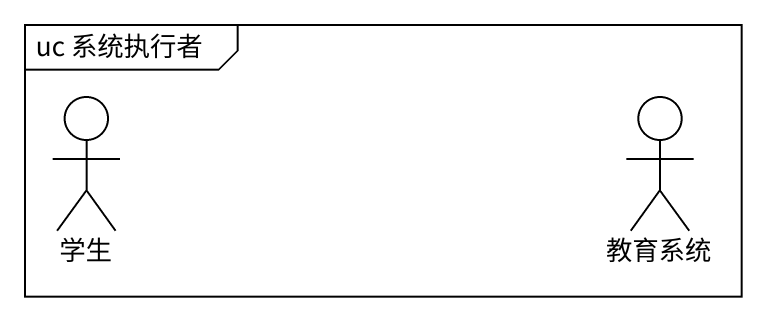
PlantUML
@startuml
mainframe uc 系统执行者
actor 学生
actor 教育系统
@enduml
